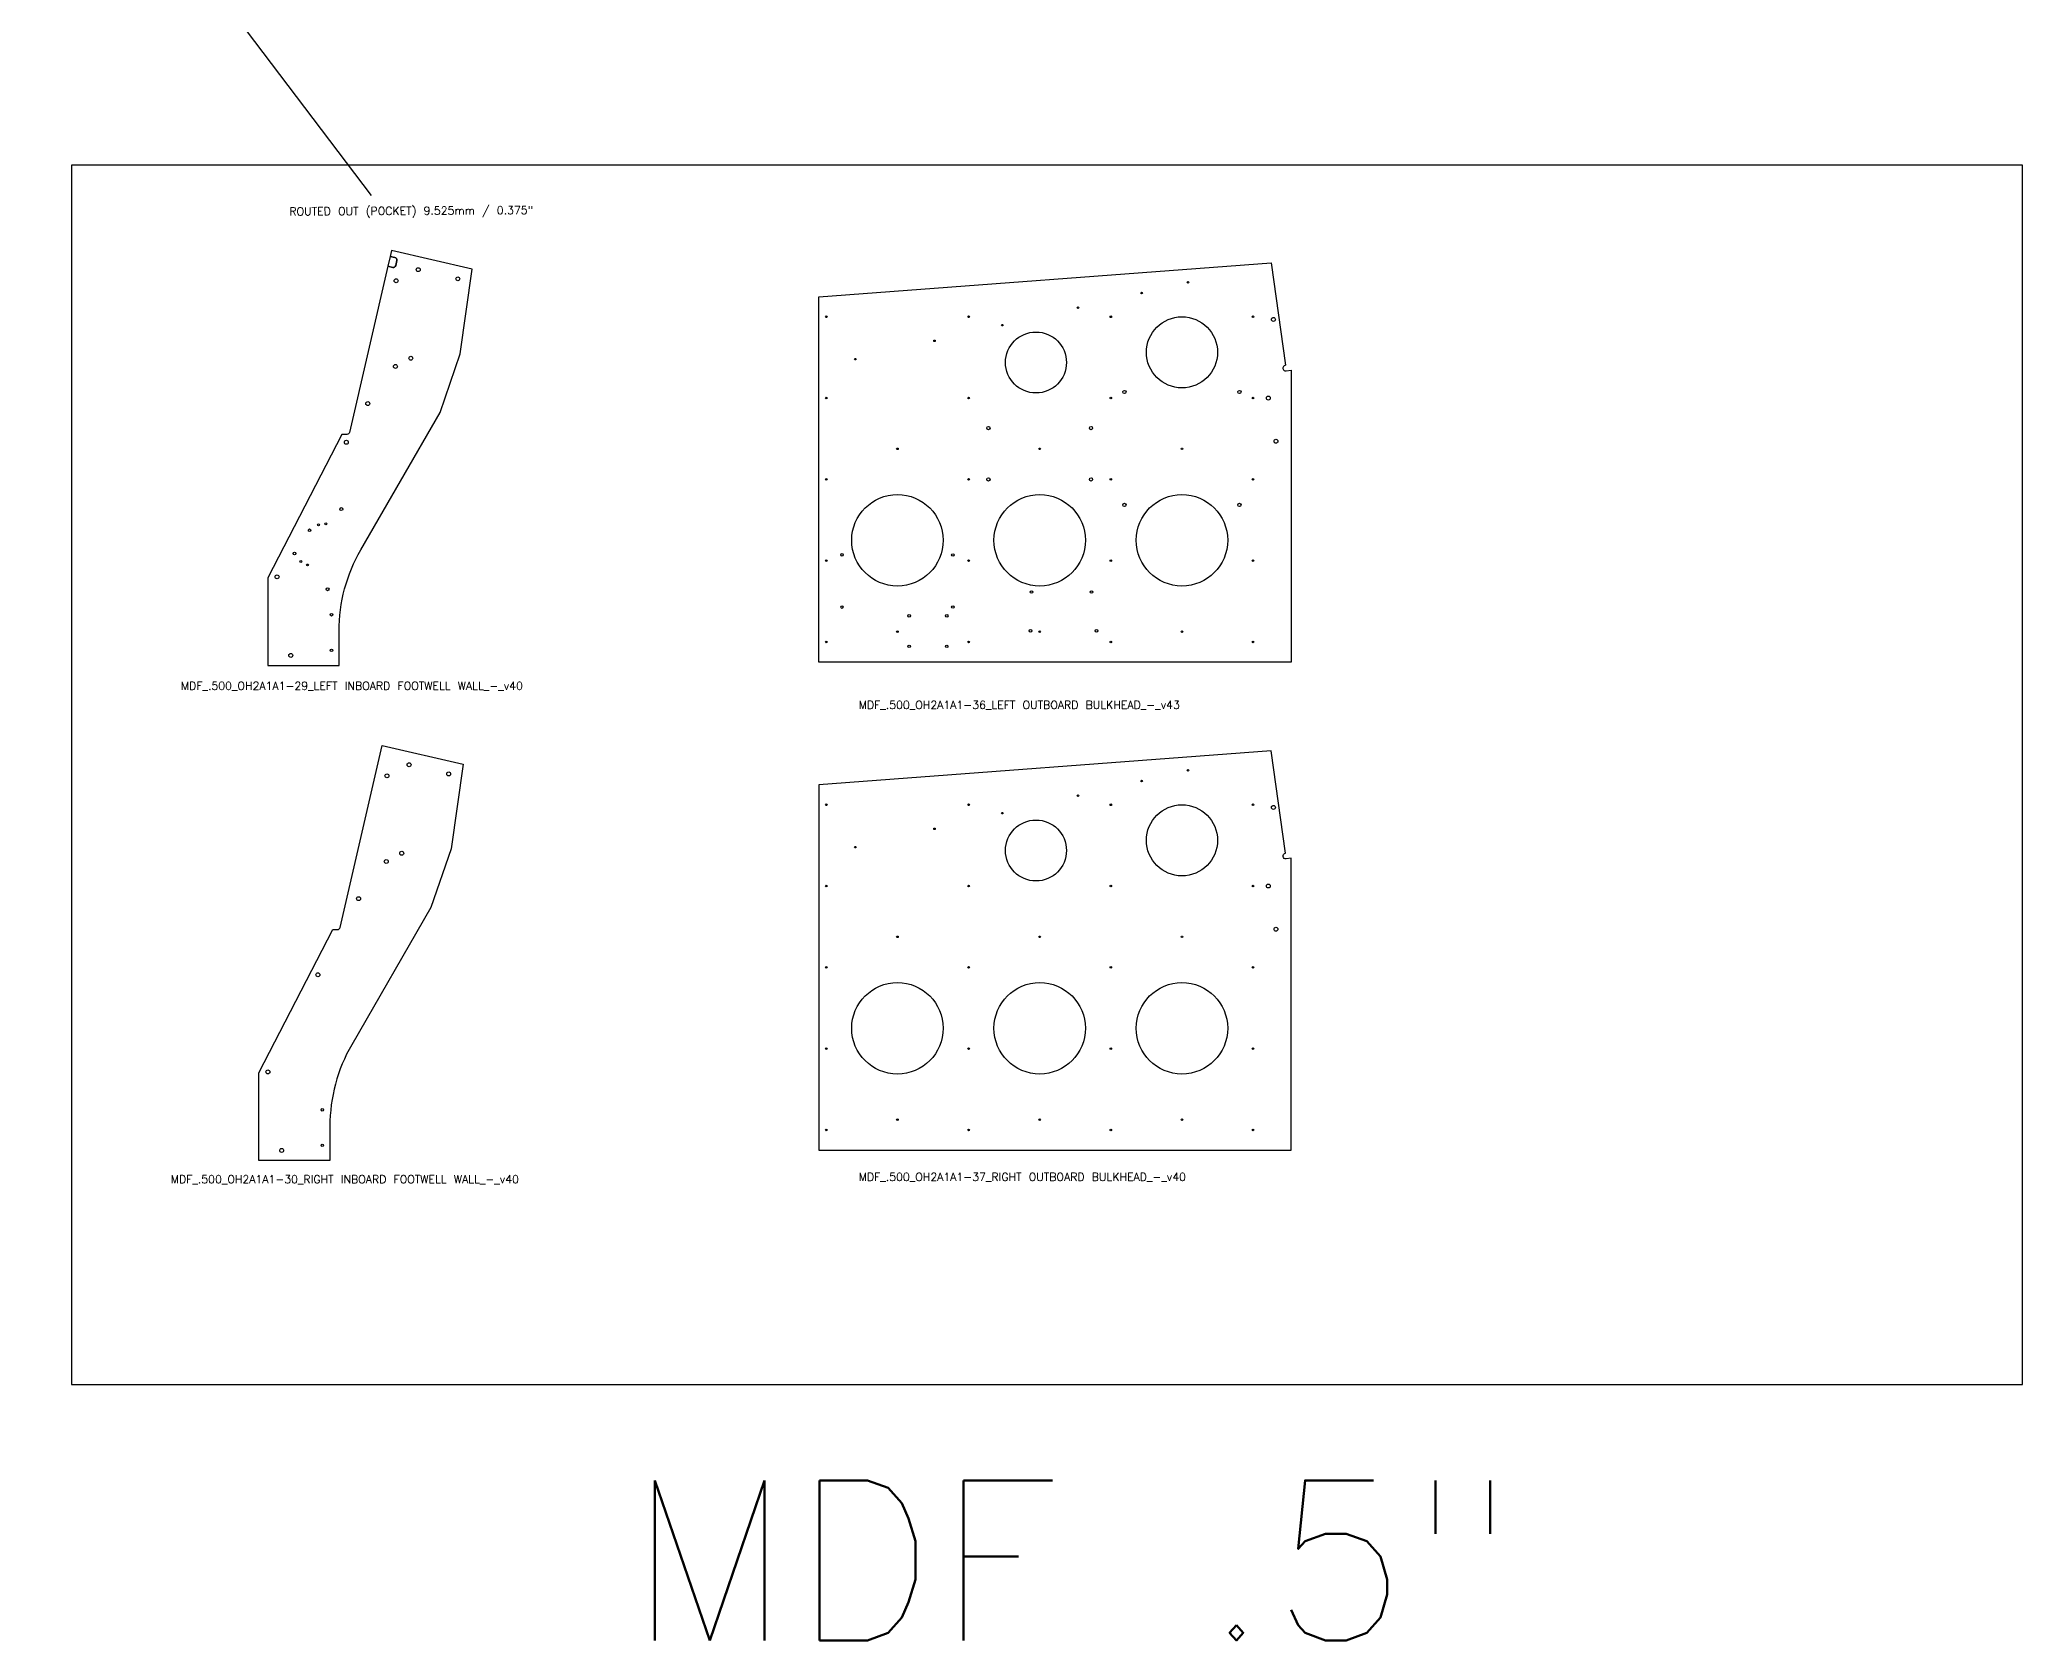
# Model space of a CAD drawing. Header units: inches. Extents: x 315 to 1225, y 10 to 674.
# Drawn here: x 821.1 to 918.6, y 10 to 88.8 of the extents above; entities that cross this region are included whole.
import ezdxf

# ---------------------------------------------------------------- set-up
doc = ezdxf.new("R2010")
doc.units = ezdxf.units.IN
doc.header["$LTSCALE"] = 0.03937
doc.header["$MEASUREMENT"] = 0
doc.styles.get("Standard").update_dxf_attribs({"font": 'txt.shx'})

msp = doc.modelspace()

# ---------------------------------------------------------------- linework, layer by layer
at = {"color": 3}
msp.add_line((837.402, 81.102), (774.016, 164.961), dxfattribs=at)
msp.add_line((838.317, 78.112), (838.205, 77.625))
at = {"color": 2}
for p, q in [((838.561, 78.056), (838.317, 78.112)), ((838.205, 77.625), (838.448, 77.569)), ((838.598, 77.662), (838.655, 77.906))]:
    msp.add_line(p, q, dxfattribs=at)
at = {"color": 0, "linetype": 'ByBlock', "lineweight": -2}
msp.add_lwpolyline([(918.637, 22.595), (918.637, 82.595), (822.637, 82.595), (822.637, 22.595)], close=True, dxfattribs=at)
for points in [[(838.448, 77.569), (838.205, 77.625), (836.316, 69.445, -0.349216), (836.195, 69.348), (835.947, 69.348), (832.31, 62.289), (832.31, 57.973), (835.81, 57.973), (835.81, 59.673, -0.131652), (836.882, 63.673), (840.779, 70.423), (841.773, 73.31), (842.36, 77.483), (838.384, 78.401), (838.317, 78.112), (838.561, 78.056, -0.414214), (838.655, 77.906), (838.598, 77.662, -0.414214)], [(882.376, 72.751, 1), (882.415, 72.473), (882.662, 72.508), (882.662, 58.137), (859.41, 58.137), (859.41, 76.125), (881.667, 77.795)], [(831.859, 37.925), (835.496, 44.984), (835.744, 44.984, 0.349216), (835.865, 45.081), (837.933, 54.037), (841.909, 53.119), (841.322, 48.946), (840.328, 46.06), (836.431, 39.309, 0.131652), (835.359, 35.309), (835.359, 33.609), (831.859, 33.609)], [(882.415, 48.458, -1), (882.376, 48.735), (881.667, 53.779), (859.41, 52.109), (859.41, 34.121), (882.662, 34.121), (882.662, 48.493)]]:
    msp.add_lwpolyline(points, format="xyb", close=True)
for centre, radius in [((839.705, 77.455), 0.0967), ((841.654, 77.005), 0.0967), ((838.617, 76.91), 0.0967), ((875.302, 76.307), 0.0391), ((877.586, 76.834), 0.0391), ((859.785, 75.137), 0.0391), ((866.785, 75.137), 0.0391), ((872.17, 75.584), 0.0391), ((873.785, 75.137), 0.0391), ((877.285, 73.387), 1.75), ((880.785, 75.137), 0.0391), ((868.45, 74.725), 0.0391), ((870.101, 72.887), 1.5), ((881.785, 75.007), 0.0967), ((839.342, 73.099), 0.0967), ((865.109, 73.954), 0.0391), ((838.584, 72.693), 0.0967), ((861.208, 73.053), 0.0391), ((874.453, 71.437), 0.08), ((880.114, 71.437), 0.08), ((881.535, 71.137), 0.095), ((837.222, 70.866), 0.0967), ((859.785, 71.137), 0.0391), ((866.785, 71.137), 0.0391), ((873.785, 71.137), 0.0391), ((880.785, 71.137), 0.0391), ((867.76, 69.662), 0.08), ((872.81, 69.662), 0.08), ((836.169, 68.961), 0.0967), ((863.285, 68.637), 0.0391), ((870.285, 68.637), 0.0391), ((877.285, 68.637), 0.0391), ((881.91, 69.012), 0.095), ((859.785, 67.137), 0.0391), ((863.285, 64.137), 2.25), ((866.785, 67.137), 0.0391), ((867.76, 67.132), 0.08), ((870.285, 64.137), 2.25), ((872.81, 67.132), 0.08), ((873.785, 67.137), 0.0391), ((877.285, 64.137), 2.25), ((880.785, 67.137), 0.0391), ((835.92, 65.672), 0.0748), ((874.453, 65.877), 0.08), ((880.114, 65.877), 0.08), ((834.36, 64.63), 0.0643), ((834.791, 64.902), 0.048), ((835.156, 64.952), 0.048), ((833.615, 63.492), 0.0643), ((860.558, 63.421), 0.06), ((866.01, 63.419), 0.0599), ((833.93, 63.092), 0.048), ((834.258, 62.923), 0.048), ((859.785, 63.137), 0.0391), ((866.785, 63.137), 0.0391), ((873.785, 63.137), 0.0391), ((880.785, 63.137), 0.0391), ((832.758, 62.339), 0.0968), ((835.244, 61.73), 0.0748), ((869.885, 61.592), 0.0632), ((872.836, 61.592), 0.0631), ((835.435, 60.473), 0.0625), ((860.553, 60.849), 0.0601), ((866.01, 60.853), 0.0602), ((863.285, 59.637), 0.0391), ((863.86, 60.417), 0.0629), ((865.71, 60.417), 0.0629), ((869.835, 59.682), 0.063), ((870.285, 59.637), 0.0391), ((873.082, 59.682), 0.0632), ((877.285, 59.637), 0.0391), ((833.435, 58.473), 0.0967), ((835.435, 58.723), 0.0625), ((859.785, 59.137), 0.0391), ((863.86, 58.921), 0.0629), ((865.71, 58.921), 0.0629), ((866.785, 59.137), 0.0391), ((873.785, 59.137), 0.0391), ((880.785, 59.137), 0.0391), ((839.254, 53.091), 0.0968), ((841.203, 52.641), 0.0968), ((877.586, 52.819), 0.0391), ((838.166, 52.546), 0.0968), ((875.302, 52.291), 0.0391), ((859.785, 51.121), 0.0391), ((866.785, 51.121), 0.0391), ((868.45, 50.709), 0.0391), ((872.17, 51.568), 0.0391), ((873.785, 51.121), 0.0391), ((877.285, 49.371), 1.75), ((880.785, 51.121), 0.0391), ((881.785, 50.991), 0.0967), ((865.109, 49.938), 0.0391), ((870.101, 48.871), 1.5), ((838.892, 48.735), 0.0967), ((861.208, 49.037), 0.0391), ((838.133, 48.329), 0.0967), ((859.785, 47.121), 0.0391), ((866.785, 47.121), 0.0391), ((873.785, 47.121), 0.0391), ((880.785, 47.121), 0.0391), ((881.535, 47.121), 0.095), ((836.771, 46.502), 0.0967), ((881.91, 44.996), 0.095), ((863.285, 44.621), 0.0391), ((870.285, 44.621), 0.0391), ((877.285, 44.621), 0.0391), ((859.785, 43.121), 0.0391), ((866.785, 43.121), 0.0391), ((873.785, 43.121), 0.0391), ((880.785, 43.121), 0.0391), ((834.769, 42.754), 0.0967), ((863.285, 40.121), 2.25), ((870.285, 40.121), 2.25), ((877.285, 40.121), 2.25), ((859.785, 39.121), 0.0391), ((866.785, 39.121), 0.0391), ((873.785, 39.121), 0.0391), ((880.785, 39.121), 0.0391), ((832.307, 37.975), 0.0967), ((834.984, 36.109), 0.0625), ((859.785, 35.121), 0.0391), ((863.285, 35.621), 0.0391), ((866.785, 35.121), 0.0391), ((870.285, 35.621), 0.0391), ((873.785, 35.121), 0.0391), ((877.285, 35.621), 0.0391), ((880.785, 35.121), 0.0391), ((832.984, 34.109), 0.0967), ((834.984, 34.359), 0.0625)]:
    msp.add_circle(centre, radius)
at = {"color": 2}
for centre, start, end in [((838.533, 77.934), 347, 77), ((838.477, 77.69), 257, 347)]:
    msp.add_arc(centre, 0.125, start, end, dxfattribs=at)

# ---------------------------------------------------------------- texts
at = {"color": 2, "linetype": 'Continuous'}
msp.add_text('ROUTED OUT (POCKET) 9.525mm / 0.375"', height=0.3937, rotation=0.32925, dxfattribs=at).set_placement((833.365, 80.123))
for s, height, p in [('MDF_.500_OH2A1A1-29_LEFT INBOARD FOOTWELL WALL_-_v40', 0.3937, (828.027, 56.779)), ('MDF_.500_OH2A1A1-36_LEFT OUTBOARD BULKHEAD_-_v43', 0.3937, (861.378, 55.84)), ('MDF_.500_OH2A1A1-30_RIGHT INBOARD FOOTWELL WALL_-_v40', 0.3937, (827.528, 32.494)), ('MDF_.500_OH2A1A1-37_RIGHT OUTBOARD BULKHEAD_-_v40', 0.3937, (861.378, 32.612)), ('MDF .5"', 7.874, (850, 10))]:
    msp.add_text(s, height=height).set_placement(p)

doc.saveas('drawing.dxf')
